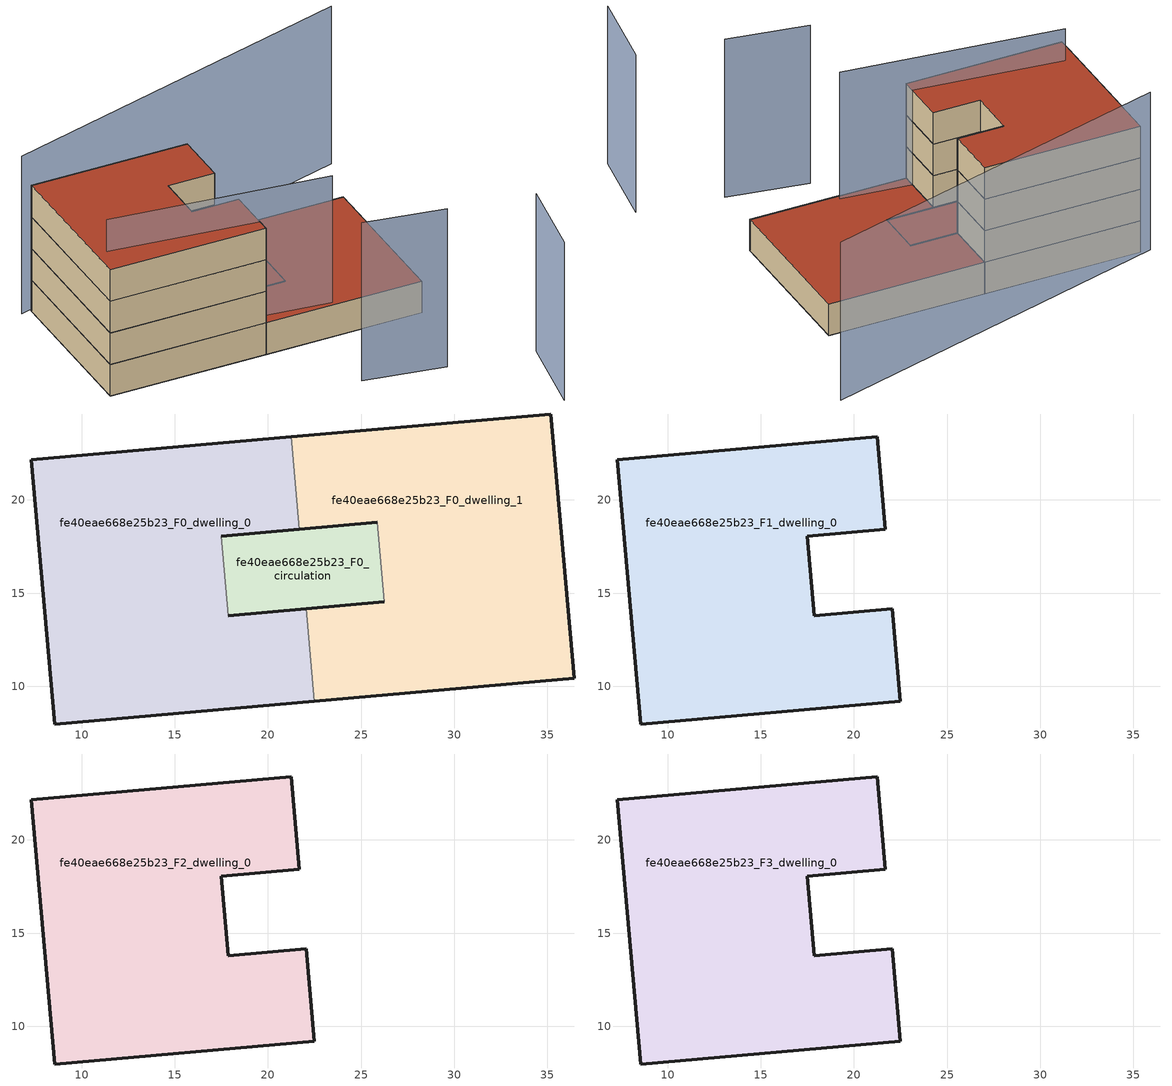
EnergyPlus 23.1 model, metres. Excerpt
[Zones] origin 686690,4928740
fe40eae668e25b23_F0_dwelling_0
 floor ground (EU_floor_Construction): 22.49,9.21 22.05,14.17 17.87,13.8 17.49,18.05 21.68,18.42 21.24,23.38 7.29,22.15 8.55,7.98 z0
 wall outside (EU_wall_Construction): 21.68,18.42 17.49,18.05 / 17.87,13.8 22.05,14.17 / 22.49,9.21 8.55,7.98 7.29,22.15 21.24,23.38 z0:3
 wall to fe40eae668e25b23_F0_dwelling_1 (EU_wall_Construction): 21.24,23.38 21.68,18.42 / 22.05,14.17 22.49,9.21 z0:3
 wall to fe40eae668e25b23_F0_circulation (EU_wall_Construction): 17.49,18.05 17.87,13.8 z0:3
fe40eae668e25b23_F0_dwelling_1
 floor ground (EU_floor_Construction): 36.44,10.44 35.19,24.62 21.24,23.38 21.68,18.42 25.86,18.79 26.24,14.54 22.05,14.17 22.49,9.21 z0
 wall outside (EU_wall_Construction): 22.05,14.17 26.24,14.54 / 25.86,18.79 21.68,18.42 / 21.24,23.38 35.19,24.62 36.44,10.44 22.49,9.21 z0:3
 wall to fe40eae668e25b23_F0_circulation (EU_wall_Construction): 26.24,14.54 25.86,18.79 z0:3
 roof outside (EU_roof_Construction): 35.19,24.62 36.44,10.44 22.49,9.21 22.05,14.17 26.24,14.54 25.86,18.79 21.68,18.42 21.24,23.38 z3
fe40eae668e25b23_F0_circulation
 floor ground (EU_floor_Construction): 26.24,14.54 25.86,18.79 17.49,18.05 17.87,13.8 z0
 wall outside (EU_wall_Construction): 17.49,18.05 25.86,18.79 / 26.24,14.54 17.87,13.8 z0:3
 roof outside (EU_roof_Construction): 25.86,18.79 26.24,14.54 17.87,13.8 17.49,18.05 z3
fe40eae668e25b23_F1_dwelling_0
 floor to fe40eae668e25b23_F0_dwelling_0 (EU_floor_Construction): 22.49,9.21 22.05,14.17 17.87,13.8 17.49,18.05 21.68,18.42 21.24,23.38 7.29,22.15 8.54,7.98 z3
 wall outside (EU_wall_Construction): 7.29,22.15 21.24,23.38 21.68,18.42 17.49,18.05 17.87,13.8 22.05,14.17 22.49,9.21 8.55,7.98 7.29,22.15 z3:6
fe40eae668e25b23_F2_dwelling_0
 floor to fe40eae668e25b23_F1_dwelling_0 (EU_floor_Construction): 22.49,9.21 22.05,14.17 17.87,13.8 17.49,18.05 21.68,18.42 21.24,23.38 7.29,22.15 8.54,7.98 z6
 wall outside (EU_wall_Construction): 7.29,22.15 21.24,23.38 21.68,18.42 17.49,18.05 17.87,13.8 22.05,14.17 22.49,9.21 8.55,7.98 7.29,22.15 z6:9
fe40eae668e25b23_F3_dwelling_0
 floor to fe40eae668e25b23_F2_dwelling_0 (EU_floor_Construction): 22.49,9.21 22.05,14.17 17.87,13.8 17.49,18.05 21.68,18.42 21.24,23.38 7.29,22.15 8.54,7.98 z9
 wall outside (EU_wall_Construction): 7.29,22.15 21.24,23.38 21.68,18.42 17.49,18.05 17.87,13.8 22.05,14.17 22.49,9.21 8.55,7.98 7.29,22.15 z9:12
 roof outside (EU_roof_Construction): 21.24,23.38 21.68,18.42 17.49,18.05 17.87,13.8 22.05,14.17 22.49,9.21 8.55,7.98 7.29,22.15 z12
shading: 28.21,2.75 35.38,2.19 / 42.29,-5.9 42.86,1.71 / 9.33,10.7 28.58,10.18 / 37.83,33.96 6.44,22.05 z0:15
[Building]
EU S2 Campaign: North Axis=0; Terrain=City; Solar Distribution=FullExterior
[Site:Location]
Bologna: Latitude=44.5; Longitude=11.25; Time Zone=1; Elevation=37
[SizingPeriod:WeatherFileDays]
AnnualSizingPeriod: Begin Month=1; Begin Day of Month=1; End Month=12; End Day of Month=31; Day of Week for Start Day=Monday; Use Weather File Daylight Saving Period=No; Use Weather File Rain and Snow Indicators=No
[MATERIAL]
EU_InternalMass_Material: Roughness=MediumRough; Thickness=0.1; Conductivity=1; Density=1800; Specific Heat=900; Thermal Absorptance=0.9; Solar Absorptance=0.7; Visible Absorptance=0.7
[MATERIAL:NOMASS] Roughness=MediumRough; Thermal Absorptance=0.9; Solar Absorptance=0.7; Visible Absorptance=0.7
Name | Thermal Resistance
EU_wall_NoMass | 0.937881
EU_roof_NoMass | 0.548572
EU_floor_NoMass | 0.71348
[CONSTRUCTION]
EU_wall_Construction: EU_wall_NoMass
EU_roof_Construction: EU_roof_NoMass
EU_floor_Construction: EU_floor_NoMass
EU_InternalMass_Construction: EU_InternalMass_Material
[ZONE] Type=1; Multiplier=1; Ceiling Height=autocalculate; Floor Area=autocalculate; Part of Total Floor Area=Yes
Name | Volume
fe40eae668e25b23_F0_dwelling_0; fe40eae668e25b23_F1_dwelling_0; fe40eae668e25b23_F2_dwelling_0; fe40eae668e25b23_F3_dwelling_0 | 543.833
fe40eae668e25b23_F0_dwelling_1 | 543.832
fe40eae668e25b23_F0_circulation | 107.59
[INTERNALMASS] Construction=EU_InternalMass_Construction
Name | Zone or ZoneList | Surface Area
fe40eae668e25b23_F0_dwelling_0_EU_InternalMass | fe40eae668e25b23_F0_dwelling_0 | 181.287
fe40eae668e25b23_F0_dwelling_1_EU_InternalMass | fe40eae668e25b23_F0_dwelling_1 | 181.287
fe40eae668e25b23_F1_dwelling_0_EU_InternalMass | fe40eae668e25b23_F1_dwelling_0 | 398.006
fe40eae668e25b23_F2_dwelling_0_EU_InternalMass | fe40eae668e25b23_F2_dwelling_0 | 398.006
fe40eae668e25b23_F3_dwelling_0_EU_InternalMass | fe40eae668e25b23_F3_dwelling_0 | 398.006
[OTHEREQUIPMENT] Fuel Type=Electricity; Design Level Calculation Method=Watts/Area; Power per Zone Floor Area=1; Fraction Latent=0; Fraction Radiant=0; Fraction Lost=0; Carbon Dioxide Generation Rate=0; EndUse Subcategory=EU_Step8_InternalGains
Name | Zone or ZoneList or Space or SpaceList | Schedule
EU_Step8_InternalGain_fe40eae668e25b23_F0_dwelling_0_f000 | fe40eae668e25b23_F0_dwelling_0 | EU_Step8_GainSchedule_fe40eae668e25b23_F0_dwelling_0_f000
EU_Step8_InternalGain_fe40eae668e25b23_F0_dwelling_1_f000 | fe40eae668e25b23_F0_dwelling_1 | EU_Step8_GainSchedule_fe40eae668e25b23_F0_dwelling_1_f000
EU_Step8_InternalGain_fe40eae668e25b23_F1_dwelling_0_f000 | fe40eae668e25b23_F1_dwelling_0 | EU_Step8_GainSchedule_fe40eae668e25b23_F1_dwelling_0_f000
EU_Step8_InternalGain_fe40eae668e25b23_F2_dwelling_0_f000 | fe40eae668e25b23_F2_dwelling_0 | EU_Step8_GainSchedule_fe40eae668e25b23_F2_dwelling_0_f000
EU_Step8_InternalGain_fe40eae668e25b23_F3_dwelling_0_f000 | fe40eae668e25b23_F3_dwelling_0 | EU_Step8_GainSchedule_fe40eae668e25b23_F3_dwelling_0_f000
[ZONEINFILTRATION:DESIGNFLOWRATE]
EU_Circulation_Infiltration_fe40eae668e25b23_F0_circulation: Zone or ZoneList or Space or SpaceList=fe40eae668e25b23_F0_circulation; Schedule=EU_AlwaysOn; Design Flow Rate Calculation Method=Flow/Area; Flow Rate per Floor Area=0.0005; Constant Term Coefficient=1; Temperature Term Coefficient=0; Velocity Term Coefficient=0; Velocity Squared Term Coefficient=0
[ZONEVENTILATION:DESIGNFLOWRATE] Schedule=EU_AlwaysOn; Design Flow Rate Calculation Method=AirChanges/Hour; Air Changes per Hour=0.687892; Ventilation Type=Natural; Fan Pressure Rise=0; Fan Total Efficiency=1; Constant Term Coefficient=1; Temperature Term Coefficient=0; Velocity Term Coefficient=0; Velocity Squared Term Coefficient=0; Minimum Indoor Temperature=-100; Maximum Indoor Temperature=100; Delta Temperature=-100; Minimum Outdoor Temperature=-100; Maximum Outdoor Temperature=100; Maximum Wind Speed=40
Name | Zone or ZoneList or Space or SpaceList
EU_ConstantAir_fe40eae668e25b23_F0_dwelling_0 | fe40eae668e25b23_F0_dwelling_0
EU_ConstantAir_fe40eae668e25b23_F0_dwelling_1 | fe40eae668e25b23_F0_dwelling_1
EU_ConstantAir_fe40eae668e25b23_F1_dwelling_0 | fe40eae668e25b23_F1_dwelling_0
EU_ConstantAir_fe40eae668e25b23_F2_dwelling_0 | fe40eae668e25b23_F2_dwelling_0
EU_ConstantAir_fe40eae668e25b23_F3_dwelling_0 | fe40eae668e25b23_F3_dwelling_0
[HVACTEMPLATE:THERMOSTAT] Constant Heating Setpoint=20; Constant Cooling Setpoint=50
EU_HeatOnly_fe40eae668e25b23_F0_dwelling_0; EU_HeatOnly_fe40eae668e25b23_F0_dwelling_1; EU_HeatOnly_fe40eae668e25b23_F1_dwelling_0; EU_HeatOnly_fe40eae668e25b23_F2_dwelling_0; EU_HeatOnly_fe40eae668e25b23_F3_dwelling_0
[HVACTEMPLATE:ZONE:IDEALLOADSAIRSYSTEM] System Availability Schedule=EU_AlwaysOn; Maximum Heating Supply Air Temperature=50; Minimum Cooling Supply Air Temperature=13; Maximum Heating Supply Air Humidity Ratio=0.0156; Minimum Cooling Supply Air Humidity Ratio=0.0077; Heating Limit=NoLimit; Cooling Limit=NoLimit; Heating Availability Schedule=EU_AlwaysOn; Cooling Availability Schedule=EU_CoolingOff; Dehumidification Control Type=ConstantSensibleHeatRatio; Cooling Sensible Heat Ratio=0.7; Dehumidification Setpoint=60; Humidification Control Type=None; Humidification Setpoint=30; Outdoor Air Method=None; Outdoor Air Flow Rate per Person=0.00944; Outdoor Air Flow Rate per Zone Floor Area=0; Outdoor Air Flow Rate per Zone=0; Demand Controlled Ventilation Type=None; Outdoor Air Economizer Type=NoEconomizer; Heat Recovery Type=None; Sensible Heat Recovery Effectiveness=0.7; Latent Heat Recovery Effectiveness=0.65
Name | Template Thermostat
fe40eae668e25b23_F0_dwelling_0 | EU_HeatOnly_fe40eae668e25b23_F0_dwelling_0
fe40eae668e25b23_F0_dwelling_1 | EU_HeatOnly_fe40eae668e25b23_F0_dwelling_1
fe40eae668e25b23_F1_dwelling_0 | EU_HeatOnly_fe40eae668e25b23_F1_dwelling_0
fe40eae668e25b23_F2_dwelling_0 | EU_HeatOnly_fe40eae668e25b23_F2_dwelling_0
fe40eae668e25b23_F3_dwelling_0 | EU_HeatOnly_fe40eae668e25b23_F3_dwelling_0
[SIZING:ZONE] Zone Cooling Design Supply Air Temperature Input Method=SupplyAirTemperature; Zone Cooling Design Supply Air Temperature=13; Zone Heating Design Supply Air Temperature Input Method=SupplyAirTemperature; Zone Heating Design Supply Air Temperature=50; Zone Cooling Design Supply Air Humidity Ratio=0.008; Zone Heating Design Supply Air Humidity Ratio=0.008; Cooling Design Air Flow Method=DesignDay; Cooling Design Air Flow Rate=0; Cooling Minimum Air Flow per Zone Floor Area=0.000762; Cooling Minimum Air Flow=0; Cooling Minimum Air Flow Fraction=0.2; Heating Design Air Flow Method=DesignDay; Heating Design Air Flow Rate=0; Heating Maximum Air Flow per Zone Floor Area=0.002032; Heating Maximum Air Flow=0.141576; Heating Maximum Air Flow Fraction=0.3; Account for Dedicated Outdoor Air System=No; Dedicated Outdoor Air System Control Strategy=NeutralSupplyAir; Dedicated Outdoor Air Low Setpoint Temperature for Design=autosize; Dedicated Outdoor Air High Setpoint Temperature for Design=autosize; Zone Load Sizing Method=Sensible Load Only No Latent Load; Zone Latent Cooling Design Supply Air Humidity Ratio Input Method=HumidityRatioDifference; Zone Cooling Design Supply Air Humidity Ratio Difference=0.005; Zone Latent Heating Design Supply Air Humidity Ratio Input Method=HumidityRatioDifference; Zone Humidification Design Supply Air Humidity Ratio Difference=0.005
fe40eae668e25b23_F0_dwelling_0; fe40eae668e25b23_F0_dwelling_1; fe40eae668e25b23_F1_dwelling_0; fe40eae668e25b23_F2_dwelling_0; fe40eae668e25b23_F3_dwelling_0
[SCHEDULE:CONSTANT]
Name | Hourly Value
EU_AlwaysOn | 1
EU_CoolingOff | 0
[SCHEDULE:FILE] Column Number=1; Rows to Skip at Top=0; Number of Hours of Data=8760; Column Separator=Comma; Interpolate to Timestep=No; Minutes per Item=60; Adjust Schedule for Daylight Savings=Yes
Name | File
EU_Step8_GainSchedule_fe40eae668e25b23_F0_dwelling_0_f000 | ../../schedules/fe40eae668e25b23/fe40eae668e25b23_F0_dwelling_0_f000_gain.csv
EU_Step8_GainSchedule_fe40eae668e25b23_F0_dwelling_1_f000 | ../../schedules/fe40eae668e25b23/fe40eae668e25b23_F0_dwelling_1_f000_gain.csv
EU_Step8_GainSchedule_fe40eae668e25b23_F1_dwelling_0_f000 | ../../schedules/fe40eae668e25b23/fe40eae668e25b23_F1_dwelling_0_f000_gain.csv
EU_Step8_GainSchedule_fe40eae668e25b23_F2_dwelling_0_f000 | ../../schedules/fe40eae668e25b23/fe40eae668e25b23_F2_dwelling_0_f000_gain.csv
EU_Step8_GainSchedule_fe40eae668e25b23_F3_dwelling_0_f000 | ../../schedules/fe40eae668e25b23/fe40eae668e25b23_F3_dwelling_0_f000_gain.csv
